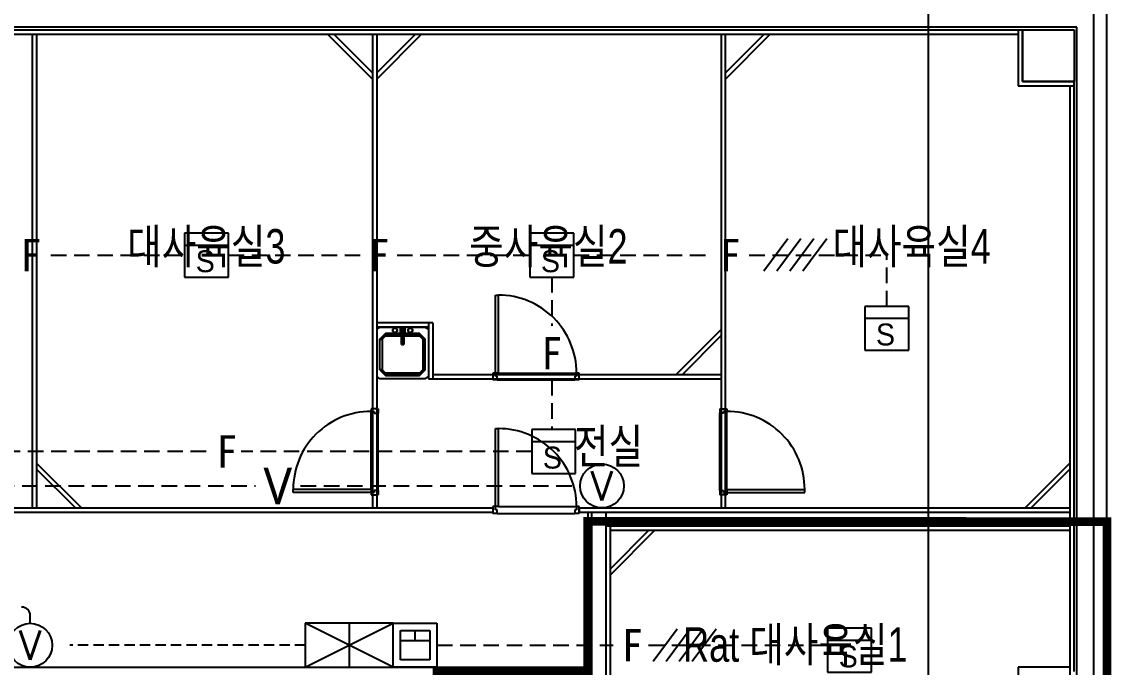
# Model space of a CAD drawing. Header units: millimetres. Extents: x 1710 to 94914, y 1329 to 63037.
# Drawn here: x 70659 to 83311, y 44494 to 51988 of the extents above; entities that cross this region are included whole.
import ezdxf
from ezdxf.enums import TextEntityAlignment as Align

# ---------------------------------------------------------------- set-up
doc = ezdxf.new("R2010")
doc.units = ezdxf.units.MM
doc.header["$LTSCALE"] = 120
doc.linetypes.add('HIDDENX2', pattern=[0.75, 0.5, -0.25])
for name, color, linetype in [('4구역', 131, 'Continuous'), ('ARCH', 9, 'Continuous'), ('DET', 2, 'Continuous'), ('DET-S', 2, 'Continuous'), ('exit-l', 3, 'Continuous'), ('fire', 2, 'Continuous'), ('fire-l', 4, 'Continuous'), ('STROBE', 1, 'Continuous'), ('strobe-l', 4, 'Continuous'), ('동물실', 9, 'Continuous')]:
    doc.layers.add(name, color=color, linetype=linetype)
doc.styles.add('GHD', font='')
doc.styles.add('ghs', font='')
doc.styles.get("Standard").update_dxf_attribs({"font": 'SIMPLEX.shx'})
doc.styles.add('SUKWOO', font='malgun.ttf')
doc.styles.add('돋움', font='')
doc.styles.get('GHD').set_extended_font_data('Dotum')
doc.styles.get('ghs').set_extended_font_data('Dotum')
doc.styles.get('돋움').set_extended_font_data('DotumChe')

# ---------------------------------------------------------------- blocks, each defined once
blk = doc.blocks.new('SINK')
at = {"layer": '동물실'}
for p, q in [((0, 262), (25, 300)), ((0, 262), (0, -262)), ((25, 300), (575, 300)), ((76, 198), (140, 262)), ((140, 262), (76, 198)), ((498, 262), (140, 262)), ((140, 262), (140, 236)), ((498, 262), (140, 262)), ((140, 236), (140, 262)), ((498, 262), (562, 198)), ((498, 236), (498, 262)), ((498, 262), (562, 198)), ((498, 236), (498, 262)), ((600, 262), (575, 300)), ((600, -262), (600, 262)), ((76, -198), (76, 198)), ((102, 198), (76, 198)), ((76, 198), (76, -198)), ((102, 198), (76, 198)), ((140, 236), (102, 198)), ((102, 198), (140, 236)), ((102, 198), (102, -198)), ((102, -198), (102, 198)), ((140, 236), (498, 236)), ((140, 236), (498, 236)), ((498, 236), (536, 198)), ((536, 198), (498, 236)), ((536, -198), (536, 198)), ((562, 198), (536, 198)), ((536, 198), (536, -198)), ((536, 198), (562, 198)), ((562, 198), (562, -198)), ((562, -198), (562, 198)), ((13, 89), (14, 96)), ((14, 96), (13, 89)), ((13, 89), (14, 96)), ((14, 96), (13, 89)), ((14, 82), (13, 89)), ((13, 89), (14, 82)), ((14, 82), (13, 89)), ((13, 89), (14, 82)), ((25, 13), (13, 25)), ((13, 25), (13, -25)), ((76, 25), (13, 25)), ((25, 13), (13, 25)), ((14, 96), (16, 102)), ((16, 102), (14, 96)), ((14, 96), (16, 102)), ((16, 102), (14, 96)), ((16, 76), (14, 82)), ((14, 82), (16, 76)), ((16, 76), (14, 82)), ((14, 82), (16, 76)), ((16, 102), (20, 107)), ((20, 107), (16, 102)), ((16, 102), (20, 107)), ((20, 107), (16, 102)), ((20, 71), (16, 76)), ((16, 76), (20, 71)), ((20, 71), (16, 76)), ((16, 76), (20, 71)), ((20, 107), (25, 111)), ((25, 111), (20, 107)), ((20, 107), (25, 111)), ((25, 111), (20, 107)), ((25, 67), (20, 71)), ((20, 71), (25, 67)), ((25, 67), (20, 71)), ((20, 71), (25, 67)), ((25, 111), (32, 114)), ((32, 114), (25, 111)), ((25, 111), (32, 114)), ((32, 114), (25, 111)), ((32, 64), (25, 67)), ((25, 67), (32, 64)), ((32, 64), (25, 67)), ((25, 67), (32, 64)), ((25, 13), (25, -13)), ((89, 13), (25, 13)), ((25, 13), (25, -13)), ((25, 13), (64, 13)), ((89, 13), (25, 13)), ((32, 114), (38, 115)), ((38, 115), (32, 114)), ((32, 114), (38, 115)), ((38, 115), (32, 114)), ((38, 64), (32, 64)), ((32, 64), (38, 64)), ((38, 64), (32, 64)), ((32, 64), (38, 64)), ((38, 115), (45, 114)), ((45, 114), (38, 115)), ((38, 115), (45, 114)), ((45, 114), (38, 115)), ((38, 64), (45, 64)), ((45, 64), (38, 64)), ((38, 64), (45, 64)), ((45, 64), (38, 64)), ((45, 114), (51, 111)), ((51, 111), (45, 114)), ((45, 114), (51, 111)), ((51, 111), (45, 114)), ((51, 67), (45, 64)), ((45, 64), (51, 67)), ((51, 67), (45, 64)), ((45, 64), (51, 67)), ((51, 111), (56, 107)), ((56, 107), (51, 111)), ((51, 111), (56, 107)), ((56, 107), (51, 111)), ((56, 71), (51, 67)), ((51, 67), (56, 71)), ((56, 71), (51, 67)), ((51, 67), (56, 71)), ((56, 107), (60, 102)), ((60, 102), (56, 107)), ((56, 107), (60, 102)), ((60, 102), (56, 107)), ((60, 76), (56, 71)), ((56, 71), (60, 76)), ((60, 76), (56, 71)), ((56, 71), (60, 76)), ((60, 102), (63, 96)), ((63, 96), (60, 102)), ((60, 102), (63, 96)), ((63, 96), (60, 102)), ((63, 82), (60, 76)), ((60, 76), (63, 82)), ((63, 82), (60, 76)), ((60, 76), (63, 82)), ((63, 96), (64, 89)), ((64, 89), (63, 96)), ((63, 96), (64, 89)), ((64, 89), (63, 96)), ((64, 89), (63, 82)), ((63, 82), (64, 89)), ((64, 89), (63, 82)), ((63, 82), (64, 89)), ((76, 25), (64, 13)), ((64, 13), (76, 25)), ((64, 13), (64, -13)), ((102, 13), (64, 13)), ((64, 13), (64, -13)), ((102, 13), (64, 13)), ((76, -25), (76, 25)), ((89, 13), (204, 13)), ((89, -13), (89, 13)), ((89, -13), (89, 13)), ((89, 13), (102, 13)), ((102, 13), (89, 13)), ((89, 13), (204, 13)), ((102, 13), (204, 13)), ((102, 13), (102, -13)), ((102, -13), (102, 13)), ((204, 13), (102, 13)), ((204, 13), (204, -13)), ((204, 13), (204, -13)), ((204, -13), (204, 13)), ((204, 13), (204, -13)), ((25, -13), (13, -25)), ((25, -13), (13, -25)), ((13, -25), (76, -25)), ((13, -89), (14, -82)), ((14, -82), (13, -89)), ((13, -89), (14, -82)), ((14, -82), (13, -89)), ((14, -96), (13, -89)), ((13, -89), (14, -96)), ((14, -96), (13, -89)), ((13, -89), (14, -96)), ((14, -82), (16, -76)), ((16, -76), (14, -82)), ((14, -82), (16, -76)), ((16, -76), (14, -82)), ((16, -102), (14, -96)), ((14, -96), (16, -102)), ((16, -102), (14, -96)), ((14, -96), (16, -102)), ((16, -76), (20, -71)), ((20, -71), (16, -76)), ((16, -76), (20, -71)), ((20, -71), (16, -76)), ((20, -107), (16, -102)), ((16, -102), (20, -107)), ((20, -107), (16, -102)), ((16, -102), (20, -107)), ((20, -71), (25, -67)), ((25, -67), (20, -71)), ((20, -71), (25, -67)), ((25, -67), (20, -71)), ((25, -111), (20, -107)), ((20, -107), (25, -111)), ((25, -111), (20, -107)), ((20, -107), (25, -111)), ((25, -13), (89, -13)), ((25, -13), (64, -13)), ((89, -13), (25, -13)), ((25, -67), (32, -64)), ((32, -64), (25, -67)), ((25, -67), (32, -64)), ((32, -64), (25, -67)), ((32, -114), (25, -111)), ((25, -111), (32, -114)), ((32, -114), (25, -111)), ((25, -111), (32, -114)), ((32, -64), (38, -64)), ((38, -64), (32, -64)), ((32, -64), (38, -64)), ((38, -64), (32, -64)), ((38, -115), (32, -114)), ((32, -114), (38, -115)), ((38, -115), (32, -114)), ((32, -114), (38, -115)), ((38, -64), (45, -64)), ((45, -64), (38, -64)), ((38, -64), (45, -64)), ((45, -64), (38, -64)), ((45, -114), (38, -115)), ((38, -115), (45, -114)), ((45, -114), (38, -115)), ((38, -115), (45, -114)), ((45, -64), (51, -67)), ((51, -67), (45, -64)), ((45, -64), (51, -67)), ((51, -67), (45, -64)), ((51, -111), (45, -114)), ((45, -114), (51, -111)), ((51, -111), (45, -114)), ((45, -114), (51, -111)), ((51, -67), (56, -71)), ((56, -71), (51, -67)), ((51, -67), (56, -71)), ((56, -71), (51, -67)), ((56, -107), (51, -111)), ((51, -111), (56, -107)), ((56, -107), (51, -111)), ((51, -111), (56, -107)), ((56, -71), (60, -76)), ((60, -76), (56, -71)), ((56, -71), (60, -76)), ((60, -76), (56, -71)), ((60, -102), (56, -107)), ((56, -107), (60, -102)), ((60, -102), (56, -107)), ((56, -107), (60, -102)), ((60, -76), (63, -82)), ((63, -82), (60, -76)), ((60, -76), (63, -82)), ((63, -82), (60, -76)), ((63, -96), (60, -102)), ((60, -102), (63, -96)), ((63, -96), (60, -102)), ((60, -102), (63, -96)), ((63, -82), (64, -89)), ((63, -82), (64, -89)), ((64, -89), (63, -82)), ((63, -82), (64, -89)), ((64, -89), (63, -96)), ((63, -96), (64, -89)), ((64, -89), (63, -96)), ((63, -96), (64, -89)), ((64, -13), (76, -25)), ((76, -25), (64, -13)), ((64, -13), (102, -13)), ((64, -13), (102, -13)), ((204, -13), (89, -13)), ((102, -13), (89, -13)), ((89, -13), (204, -13)), ((102, -13), (89, -13)), ((204, -13), (102, -13)), ((204, -13), (102, -13)), ((140, -262), (76, -198)), ((76, -198), (102, -198)), ((76, -198), (140, -262)), ((102, -198), (76, -198)), ((102, -198), (140, -236)), ((140, -236), (102, -198)), ((140, -236), (498, -236)), ((140, -262), (140, -236)), ((140, -236), (498, -236)), ((140, -262), (140, -236)), ((562, -198), (498, -262)), ((498, -236), (536, -198)), ((498, -262), (562, -198)), ((536, -198), (498, -236)), ((498, -236), (498, -262)), ((498, -236), (498, -262)), ((536, -198), (562, -198)), ((536, -198), (562, -198)), ((0, -262), (25, -300)), ((25, -300), (575, -300)), ((498, -262), (140, -262)), ((498, -262), (140, -262)), ((600, -262), (575, -300))]:
    blk.add_line(p, q, dxfattribs=at)
blk = doc.blocks.new('e-01')
at = {"layer": 'DET'}
for p, q in [((1.5, 1.5), (-1.5, 1.5)), ((-1.5, 1.5), (-1.5, -1.5)), ((1.5, -1.5), (1.5, 1.5)), ((1.5, 0.66), (-1.5, 0.66))]:
    blk.add_line(p, q, dxfattribs=at)
at = {"layer": 'DET-S'}
blk.add_line((-1.5, -1.5), (1.5, -1.5), dxfattribs=at)
at = {"layer": 'DET', "color": 1, "style": 'ghs'}
blk.add_text('S', height=1.5, dxfattribs=at).set_placement((-0.745, -1.172))
blk = doc.blocks.new('e-22')
at = {"layer": 'fire', "lineweight": -3}
for p, q in [((4, 4), (-4, 4)), ((-4, 4), (-4, 0)), ((-4, 0), (4, 4)), ((4, 0), (-4, 4)), ((0, 4), (0, 0)), ((4, 0), (4, 4)), ((-4, 0), (4, 0))]:
    blk.add_line(p, q, dxfattribs=at)
blk = doc.blocks.new('e-31')
at = {"layer": 'fire'}
for p, q in [((-1.5, 0), (-1.5, 3)), ((-1.5, 3), (1.5, 3)), ((1.5, 3), (1.5, 0)), ((-1, 0.5), (-1, 2.5)), ((-1, 2.5), (1, 2.5)), ((0, 1.833), (0, 2.5)), ((1, 2.5), (1, 0.5)), ((-1, 1.833), (1, 1.833)), ((1.5, 0), (-1.5, 0)), ((1, 0.5), (-1, 0.5))]:
    blk.add_line(p, q, dxfattribs=at)
blk = doc.blocks.new('01')
at = {"layer": 'fire'}
for p, q in [((-0.079, 1.25), (-1.937, -1.25)), ((0.929, 1.25), (-0.929, -1.25)), ((1.937, 1.25), (0.079, -1.25)), ((2.944, 1.25), (1.087, -1.25))]:
    blk.add_line(p, q, dxfattribs=at)
blk = doc.blocks.new('e-07')
at = {"layer": 'fire'}
blk.add_circle((0, 1.5), 1.5, dxfattribs=at)
at = {"layer": 'STROBE'}
blk.add_line((0, 3), (0, 2.99), dxfattribs=at)
at = {"layer": 'fire', "color": 1}
blk.add_text('V', height=2, dxfattribs=at).set_placement((0, 1.5), align=Align.MIDDLE)

msp = doc.modelspace()

# ---------------------------------------------------------------- linework, layer by layer
at = {"layer": '4구역', "linetype": 'Continuous', "const_width": 100, "elevation": 0}
msp.add_lwpolyline([(71831.3, 29294.2), (71831.3, 31794.2), (70781.3, 31794.2), (70781.4, 42244.3), (75481.3, 42244.3), (75481.3, 44444.2), (77231.3, 44444.2), (77231.3, 46188.7), (83261.3, 46185.5), (83261.3, 24554.2), (73231.3, 24554.2)], dxfattribs=at)
at = {"layer": 'ARCH', "color": 9}
for p, q in [((81189.9, 6503.9, 0), (81189.9, 52274.2, 0)), ((83261.3, 6503.9, 0), (83261.3, 52274.2, 0)), ((83261.3, 6503.9, 0), (83261.3, 52274.2, 0)), ((83111.3, 9094.1, 0), (83111.3, 52124.2, 0)), ((82911.3, 51924.2, 0), (59231.3, 51924.2, 0)), ((66881.3, 51894.2, 0), (82281.3, 51894.2, 0)), ((82231.3, 51894.2, 0), (82231.3, 51244.2, 0)), ((82281.3, 51894.2, 0), (82281.3, 51294.2, 0)), ((82281.3, 51894.2, 0), (82881.3, 51894.2, 0)), ((82281.3, 51294.2, 0), (82281.3, 51894.2, 0)), ((82281.3, 51894.2, 0), (82881.3, 51894.2, 0)), ((82281.3, 51294.2, 0), (82281.3, 51894.2, 0)), ((82881.3, 51894.2, 0), (82881.3, 51294.2, 0)), ((82881.3, 51894.2, 0), (82881.3, 51294.2, 0)), ((82911.3, 24554.2, 0), (82911.3, 51924.2, 0)), ((66881.3, 51844.2, 0), (82231.3, 51844.2, 0)), ((70781.3, 51844.2, 0), (70781.3, 46344.2, 0)), ((70831.3, 51844.2, 0), (70831.3, 46344.2, 0)), ((74210.6, 51844.2, 0), (74731.3, 51323.5, 0)), ((74281.3, 51844.2, 0), (74731.3, 51394.2, 0)), ((74731.3, 51844.2, 0), (74731.3, 46344.2, 0)), ((74731.3, 51844.2, 0), (74731.3, 46344.2, 0)), ((74781.3, 51844.2, 0), (74781.3, 46344.2, 0)), ((74781.3, 51844.2, 0), (74781.3, 46344.2, 0)), ((75231.3, 51844.2, 0), (74781.3, 51394.2, 0)), ((75302.1, 51844.2, 0), (74781.3, 51323.5, 0)), ((78781.3, 51844.2, 0), (78781.3, 46344.2, 0)), ((78831.3, 46344.2, 0), (78831.3, 51844.2, 0)), ((79281.3, 51844.2, 0), (78831.3, 51394.2, 0)), ((79352.1, 51844.2, 0), (78831.3, 51323.5, 0)), ((82231.3, 51244.2, 0), (82881.3, 51244.2, 0)), ((82281.3, 51294.2, 0), (82881.3, 51294.2, 0)), ((82881.3, 51294.2, 0), (82281.3, 51294.2, 0)), ((82881.3, 51294.2, 0), (82281.3, 51294.2, 0)), ((82831.3, 51244.2, 0), (82831.3, 43144.2, 0)), ((82881.3, 44444.2, 0), (82881.3, 51294.2, 0)), ((76160.7, 47909.2, 0), (76160.7, 48814.5, 0)), ((76160.7, 48814.5, 0), (76196, 48814.5, 0)), ((76196, 47909.2, 0), (76196, 48814.5, 0)), ((75431.3, 48494.2, 0), (74781.3, 48494.2, 0)), ((75381.3, 48494.2, 0), (75381.3, 47844.2, 0)), ((75431.3, 48494.2, 0), (75431.3, 47844.2, 0)), ((75381.3, 48444.2, 0), (74781.3, 48444.2, 0)), ((78260.6, 47894.2, 0), (78781.3, 48414.9, 0)), ((78331.3, 47894.2, 0), (78781.3, 48344.2, 0)), ((75381.3, 47844.2, 0), (78781.3, 47844.2, 0)), ((75431.3, 47894.2, 0), (78781.3, 47894.2, 0)), ((76160.7, 47909.2, 0), (76131.3, 47909.2, 0)), ((76131.3, 47909.2, 0), (76131.3, 47829.2, 0)), ((76131.3, 47894.2, 0), (76131.3, 47844.2, 0)), ((76131.3, 47894.2, 0), (76131.3, 47844.2, 0)), ((76181.2, 47829.2, 0), (76131.3, 47829.2, 0)), ((76160.7, 47873.3, 0), (76160.7, 47909.2, 0)), ((76196, 47909.2, 0), (76160.7, 47909.2, 0)), ((76181.2, 47873.3, 0), (76160.7, 47873.3, 0)), ((76181.2, 47829.2, 0), (76181.2, 47873.3, 0)), ((76181.2, 47829.2, 0), (77081.5, 47829.2, 0)), ((76196, 47909.2, 0), (77102, 47909.2, 0)), ((77081.5, 47873.3, 0), (77081.5, 47829.2, 0)), ((77102, 47873.3, 0), (77081.5, 47873.3, 0)), ((77102, 47873.3, 0), (77081.5, 47873.3, 0)), ((77131.3, 47829.2, 0), (77081.5, 47829.2, 0)), ((77102, 47909.2, 0), (77102, 47873.3, 0)), ((77131.3, 47909.2, 0), (77102, 47909.2, 0)), ((77131.3, 47829.2, 0), (77131.3, 47909.2, 0)), ((77131.3, 47844.2, 0), (77131.3, 47894.2, 0)), ((74716.3, 47494.2, 0), (74716.3, 47464.8, 0)), ((74796.3, 47494.2, 0), (74716.3, 47494.2, 0)), ((74716.3, 47464.8, 0), (74752.2, 47464.8, 0)), ((74716.3, 46558.8, 0), (74716.3, 47464.8, 0)), ((74781.3, 47494.2, 0), (74731.3, 47494.2, 0)), ((74752.2, 47464.8, 0), (74752.2, 47444.3, 0)), ((74752.2, 47464.8, 0), (74752.2, 47444.3, 0)), ((74796.3, 47494.2, 0), (74796.3, 47444.3, 0)), ((78766.3, 47494.2, 0), (78846.3, 47494.2, 0)), ((78766.3, 47494.2, 0), (78766.3, 47444.3, 0)), ((78781.3, 47494.2, 0), (78831.3, 47494.2, 0)), ((78810.5, 47464.8, 0), (78810.5, 47444.3, 0)), ((78846.3, 47464.8, 0), (78810.5, 47464.8, 0)), ((78810.5, 47464.8, 0), (78810.5, 47444.3, 0)), ((78846.3, 47494.2, 0), (78846.3, 47464.8, 0)), ((78846.3, 46558.8, 0), (78846.3, 47464.8, 0)), ((74752.2, 47444.3, 0), (74796.3, 47444.3, 0)), ((74796.3, 46544.1, 0), (74796.3, 47444.3, 0)), ((78810.5, 47444.3, 0), (78766.3, 47444.3, 0)), ((78766.3, 46544.1, 0), (78766.3, 47444.3, 0)), ((76160.7, 46359.2, 0), (76160.7, 47264.5, 0)), ((76160.7, 47264.5, 0), (76196, 47264.5, 0)), ((76196, 46359.2, 0), (76196, 47264.5, 0)), ((71352.1, 46344.2, 0), (70831.3, 46864.9, 0)), ((82310.6, 46344.2, 0), (82831.3, 46864.9, 0)), ((71281.3, 46344.2, 0), (70831.3, 46794.2, 0)), ((82381.3, 46344.2, 0), (82831.3, 46794.2, 0)), ((74716.3, 46558.8, 0), (73811.1, 46558.8, 0)), ((73811.1, 46523.6, 0), (73811.1, 46558.8, 0)), ((74716.3, 46523.6, 0), (73811.1, 46523.6, 0)), ((74716.3, 46558.8, 0), (74716.3, 46523.6, 0)), ((74716.3, 46523.6, 0), (74716.3, 46494.2, 0)), ((74752.2, 46523.6, 0), (74716.3, 46523.6, 0)), ((74716.3, 46494.2, 0), (74796.3, 46494.2, 0)), ((74731.3, 46494.2, 0), (74781.3, 46494.2, 0)), ((74731.3, 46494.2, 0), (74781.3, 46494.2, 0)), ((74752.2, 46544.1, 0), (74752.2, 46523.6, 0)), ((74796.3, 46544.1, 0), (74752.2, 46544.1, 0)), ((74796.3, 46544.1, 0), (74796.3, 46494.2, 0)), ((78766.3, 46544.1, 0), (78810.5, 46544.1, 0)), ((78766.3, 46544.1, 0), (78766.3, 46494.2, 0)), ((78846.3, 46494.2, 0), (78766.3, 46494.2, 0)), ((78831.3, 46494.2, 0), (78781.3, 46494.2, 0)), ((78831.3, 46494.2, 0), (78781.3, 46494.2, 0)), ((78810.5, 46544.1, 0), (78810.5, 46523.6, 0)), ((78810.5, 46523.6, 0), (78846.3, 46523.6, 0)), ((78846.3, 46558.8, 0), (79751.6, 46558.8, 0)), ((78846.3, 46558.8, 0), (78846.3, 46523.6, 0)), ((78846.3, 46523.6, 0), (78846.3, 46494.2, 0)), ((78846.3, 46523.6, 0), (79751.6, 46523.6, 0)), ((79751.6, 46523.6, 0), (79751.6, 46558.8, 0)), ((62991.3, 46344.2, 0), (76131.3, 46344.2, 0)), ((76160.7, 46359.2, 0), (76131.3, 46359.2, 0)), ((76131.3, 46359.2, 0), (76131.3, 46279.2, 0)), ((76131.3, 46344.2, 0), (76131.3, 46294.2, 0)), ((76131.3, 46344.2, 0), (76131.3, 46294.2, 0)), ((76131.3, 46344.2, 0), (76131.3, 46294.2, 0)), ((76160.7, 46323.3, 0), (76160.7, 46359.2, 0)), ((76196, 46359.2, 0), (76160.7, 46359.2, 0)), ((76181.2, 46323.3, 0), (76160.7, 46323.3, 0)), ((76181.2, 46279.2, 0), (76181.2, 46323.3, 0)), ((76196, 46359.2, 0), (77102, 46359.2, 0)), ((77081.5, 46323.3, 0), (77081.5, 46279.2, 0)), ((77102, 46323.3, 0), (77081.5, 46323.3, 0)), ((77102, 46323.3, 0), (77081.5, 46323.3, 0)), ((77102, 46359.2, 0), (77102, 46323.3, 0)), ((77131.3, 46359.2, 0), (77102, 46359.2, 0)), ((77131.3, 46279.2, 0), (77131.3, 46359.2, 0)), ((77131.3, 46344.2, 0), (77131.3, 46294.2, 0)), ((77131.3, 46344.2, 0), (77231.3, 46344.2, 0)), ((77131.3, 46294.2, 0), (77131.3, 46344.2, 0)), ((77231.3, 46344.2, 0), (82831.3, 46344.2, 0)), ((62991.3, 46294.2, 0), (76131.3, 46294.2, 0)), ((76181.2, 46279.2, 0), (76131.3, 46279.2, 0)), ((76181.2, 46279.2, 0), (77081.5, 46279.2, 0)), ((77131.3, 46279.2, 0), (77081.5, 46279.2, 0)), ((77131.3, 46294.2, 0), (77281.3, 46294.2, 0)), ((77231.3, 46294.2, 0), (77231.3, 44284.2, 0)), ((77281.3, 43194.2, 0), (77281.3, 46294.2, 0)), ((77281.3, 46294.2, 0), (82831.3, 46294.2, 0)), ((77441.3, 46294.2, 0), (77441.3, 43194.2, 0)), ((77441.3, 46134.2, 0), (82831.3, 46134.2, 0)), ((77491.3, 46134.2, 0), (77491.3, 43194.2, 0)), ((77941.3, 46084.2, 0), (77491.3, 45634.2, 0)), ((78012.1, 46084.2, 0), (77491.3, 45563.5, 0)), ((77491.3, 46084.2, 0), (82831.3, 46084.2, 0)), ((62431.3, 44494.2, 0), (75481.3, 44494.2, 0)), ((75481.3, 44494.2, 0), (77231.3, 44494.2, 0)), ((82831.3, 44494.2, 0), (82231.3, 44494.2, 0)), ((82231.3, 44494.2, 0), (82231.3, 43194.2, 0))]:
    msp.add_line(p, q, dxfattribs=at)
for centre, start, end in [((76197.3, 47909.8, 0), 359.96385, 90.08492), ((74715.8, 46560.2, 0), 89.96385, 180.08492), ((78846.9, 46560.2, 0), 359.91508, 90.03615), ((76197.3, 46359.8, 0), 359.96385, 90.08492)]:
    msp.add_arc(centre, 904.7, start, end, dxfattribs=at)
at = {"layer": 'fire-l', "linetype": 'HIDDENX2', "ltscale": 3}
for p, q in [((70997.1, 49279.9, 0), (72550.3, 49279.9, 0)), ((73060.3, 49279.9, 0), (74600.9, 49279.9, 0)), ((75017.1, 49279.9, 0), (76559.2, 49279.9, 0)), ((77069.2, 49279.9, 0), (78601.6, 49279.9, 0)), ((79107.1, 49279.9, 0), (80705.1, 49279.9, 0)), ((80705.1, 48684.3, 0), (80705.1, 49279.9, 0)), ((76814.2, 49024.9, 0), (76814.2, 48457, 0)), ((76814.2, 47829.2, 0), (76814.2, 47254.8, 0)), ((72800.1, 46999.8, 0), (69500.5, 46999.8, 0)), ((76581.7, 46999.8, 0), (73207.1, 46999.8, 0)), ((75481.3, 44749.2, 0), (77527.7, 44749.2, 0)), ((77938.4, 44749.2, 0), (80017.6, 44749.2, 0))]:
    msp.add_line(p, q, dxfattribs=at)
at = {"layer": 'fire-l', "color": 3, "linetype": 'HIDDENX2', "ltscale": 3}
for p, q in [((70122.1, 46599.2, 0), (73371.6, 46599.2, 0)), ((73897.1, 46599.2, 0), (77142.1, 46599.2, 0))]:
    msp.add_line(p, q, dxfattribs=at)
at = {"layer": 'fire-l', "color": 6, "linetype": 'HIDDENX2', "ltscale": 2}
msp.add_line((73951.3, 44749.2, 0), (71217.1, 44749.2, 0), dxfattribs=at)
at = {"layer": 'strobe-l'}
msp.add_line((70757.1, 45004.2, 0), (70757.1, 45092.7, 0), dxfattribs=at)
msp.add_arc((70657.1, 45092.7, 0), 100, 0, 90, dxfattribs=at)

# ---------------------------------------------------------------- block references
at = {"layer": 'ARCH', "color": 9, "xscale": -1, "rotation": 90}
msp.add_blockref('SINK', (75081.3, 48444.2, 0), dxfattribs=at)
at = {"layer": 'exit-l', "color": 6, "linetype": 'HIDDENX2', "ltscale": 2}
for name, p, xscale, yscale, zscale in [('e-22', (74461.3, 44494.2, 0), 127.5, 127.5, 127.5), ('e-31', (75226.3, 44494.2, 0), 170, 170, 170)]:
    msp.add_blockref(name, p, dxfattribs=dict(at, xscale=xscale, yscale=yscale, zscale=zscale))
at = {"layer": 'fire-l', "xscale": 170, "yscale": 170, "zscale": 170}
for name, p in [('e-01', (72805.3, 49279.9, 0)), ('e-01', (76814.2, 49279.9, 0)), ('e-01', (80705.1, 48429.3, 0)), ('e-01', (76836.7, 46999.8, 0)), ('e-07', (77397.1, 46344.2, 0)), ('e-07', (70757.1, 44494.2, 0)), ('e-01', (80272.6, 44691.3, 0))]:
    msp.add_blockref(name, p, dxfattribs=at)
at = {"layer": 'fire-l', "linetype": 'HIDDENX2', "ltscale": 2, "xscale": 150, "yscale": 150, "zscale": 150}
for p in [(79568.3, 49279.9, 0), (78281.5, 44749.2, 0)]:
    msp.add_blockref('01', p, dxfattribs=at)

# ---------------------------------------------------------------- texts
at = {"layer": 'ARCH', "color": 9, "style": 'GHD', "width": 0.8}
for s, p in [('대사육실3', (71882.1, 49181.6, 0)), ('중사육실2', (75855.3, 49181.6, 0)), ('대사육실4', (80073.6, 49181.6, 0)), ('전실', (77072.1, 46859.4, 0)), ('Rat 대사육실1', (78339.4, 44557.9, 0))]:
    msp.add_text(s, height=400, dxfattribs=at).set_placement(p)
at = {"layer": 'fire', "linetype": 'HIDDENX2', "ltscale": 2, "style": '돋움'}
for p in [(70766.5, 49279.9, 0), (74809.8, 49279.9, 0), (78887.2, 49279.9, 0), (76814.2, 48139.9, 0), (73041.1, 46999.8, 0), (77749.4, 44749.2, 0)]:
    msp.add_text('F', height=375, dxfattribs=at).set_placement(p, align=Align.MIDDLE)
at = {"layer": 'STROBE', "style": 'SUKWOO'}
msp.add_text('V', height=425, dxfattribs=at).set_placement((73632.1, 46599.2, 0), align=Align.MIDDLE)

doc.saveas('drawing.dxf')
